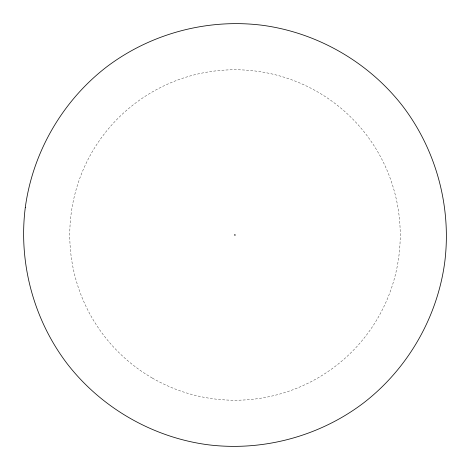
<?xml version="1.0" encoding="UTF-8"?>
<svg xmlns="http://www.w3.org/2000/svg" width="470" height="470" viewBox="0 0 470 470"><rect width="100%" height="100%" fill="white"/><g stroke="black" fill="none" stroke-linecap="round" stroke-linejoin="round"><path stroke-width="0.35" stroke-dasharray="2.35 1.76" d="M152.386 378.097A165.234 165.234 0 0 0 400.234 235A165.234 165.234 0 0 0 152.386 91.903A165.234 165.234 0 0 0 152.386 378.097"/><path stroke-width="0.7" d="M25.309 207.393C18.271 262.454 33.581 319.594 67.204 363.751C101.162 407.666 152.392 437.241 207.393 444.69C262.454 451.729 319.594 436.419 363.751 402.796C407.66 368.838 437.241 317.608 444.69 262.607C451.729 207.546 436.419 150.412 402.796 106.249C368.838 62.34 317.608 32.759 262.607 25.309C207.546 18.271 150.406 33.581 106.249 67.204C62.34 101.162 32.759 152.392 25.309 207.393M234.671 234.959C235.129 236.14 235.664 234.025 234.683 234.912"/></g></svg>
